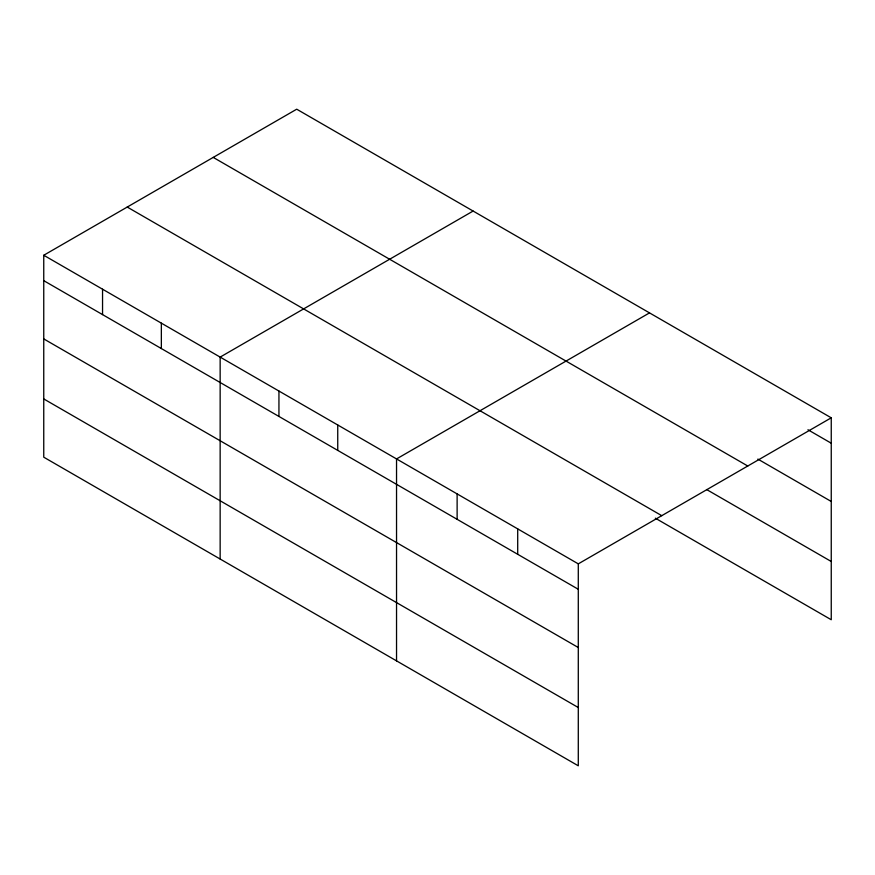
<?xml version="1.0" encoding="UTF-8"?>
<svg xmlns="http://www.w3.org/2000/svg" width="875" height="875" viewBox="0 0 875 875"><rect width="100%" height="100%" fill="white"/><g stroke="black" fill="none" stroke-linecap="round" stroke-linejoin="round"><path stroke-width="1.31" d="M43.75 255.259L578.288 563.861L578.288 765.8L43.75 457.188L43.75 255.259L296.712 109.2L831.25 417.812L831.25 619.741L655.331 518.186M473.113 211.05L220.15 357.098L220.15 559.027M649.513 312.889L396.539 458.938L396.539 660.866M578.288 563.861L831.25 417.812M807.953 429.756L831.25 443.209M757.859 459.091L831.25 501.473M213.238 157.402L747.775 466.014M706.595 489.519L831.25 561.488M127.225 207.058L661.762 515.67M43.75 280.656L578.288 589.269M43.75 338.909L578.288 647.522M43.75 398.934L578.288 707.536M517.705 528.883L517.705 554.291M457.122 493.916L457.122 519.312M337.739 424.988L337.739 450.384M278.939 391.037L278.939 416.445M161.35 323.148L161.35 348.545M102.55 289.198L102.55 314.606"/></g></svg>
